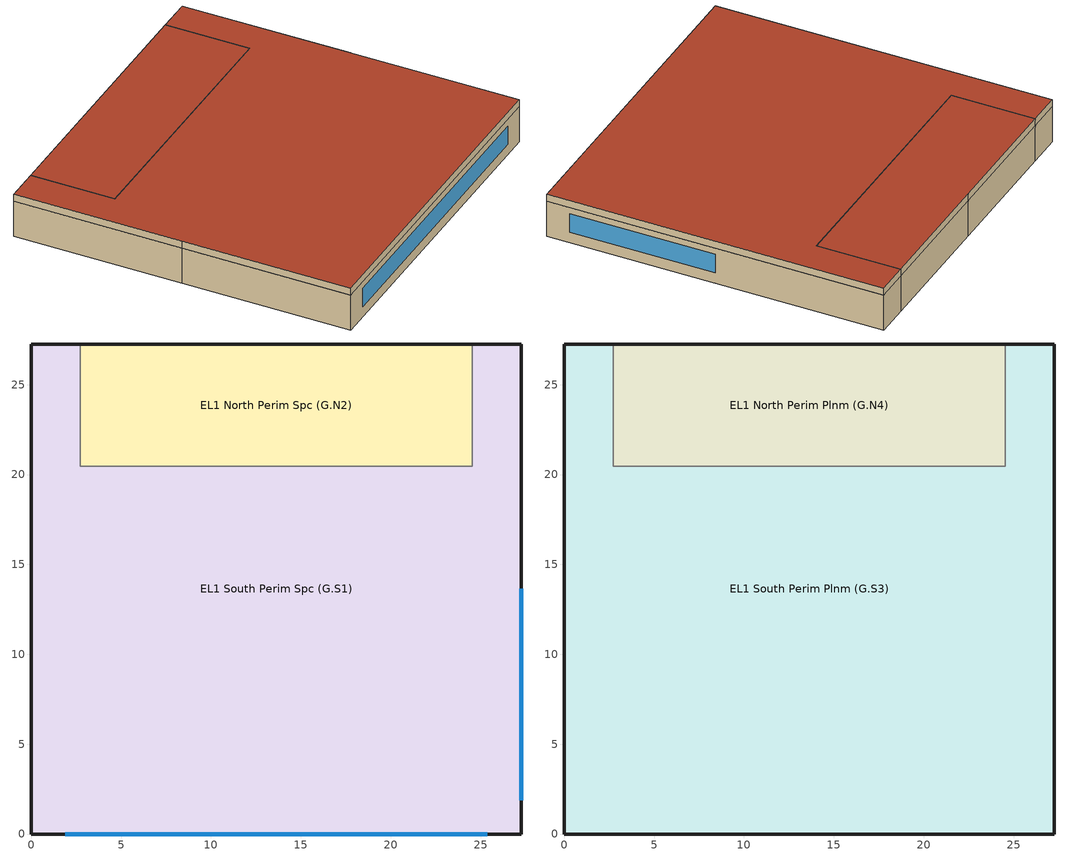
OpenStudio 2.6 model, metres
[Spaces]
EL1 South Perim Spc (G.S1)
 floor ground: 27.26,27.26 27.26,0 0,0 0,27.26 2.72,27.26 2.72,20.45 24.54,20.45 24.54,27.26 z0
 wall outside: 2.72,27.26 0,27.26 0,13.63 0,0 27.26,0 27.26,27.26 24.54,27.26 / 27.26,13.63 27.26,27.26 z0:3.05
 wall to EL1 North Perim Spc (G.N2): 24.54,27.26 24.54,20.45 2.72,20.45 2.72,27.26 z0:3.05
 window: 1.88,0 25.38,0 / 27.26,1.88 27.26,13.63 z0.91:2.51
EL1 North Perim Spc (G.N2)
 floor ground: 24.54,27.26 24.54,20.45 2.72,20.45 2.72,27.26 z0
 wall outside: 24.54,27.26 13.63,27.26 2.72,27.26 z0:3.05
EL1 South Perim Plnm (G.S3)
 floor to EL1 South Perim Spc (G.S1): 27.26,27.26 27.26,0 0,0 0,27.26 2.72,27.26 2.72,20.45 24.54,20.45 24.54,27.26 z3.05
 wall outside: 2.72,27.26 0,27.26 0,13.63 0,0 27.26,0 27.26,27.26 24.54,27.26 / 27.26,13.63 27.26,27.26 z3.05:3.66
 wall to EL1 North Perim Plnm (G.N4): 24.54,27.26 24.54,20.45 2.72,20.45 2.72,27.26 z3.05:3.66
 roof outside: 27.26,0 27.26,27.26 24.54,27.26 24.54,20.45 2.72,20.45 2.72,27.26 0,27.26 0,0 z3.66
EL1 North Perim Plnm (G.N4)
 floor to EL1 North Perim Spc (G.N2): 24.54,27.26 24.54,20.45 2.72,20.45 2.72,27.26 z3.05
 wall outside: 24.54,27.26 13.63,27.26 2.72,27.26 z3.05:3.66
 roof outside: 24.54,20.45 24.54,27.26 2.72,27.26 2.72,20.45 z3.66
[Building]
DEER_RtS: Standards Number of Stories=1; Standards Number of Above Ground Stories=1
[Site]
Site 1
[ClimateZones]
Climate Zone Institution Name 2=CEC; Climate Zone Document Name 2=California Climate Zone Descriptions; Climate Zone Document Year 2=1995
[BuildingStory]
EL1 Ground Flr
[Space] Building Story=EL1 Ground Flr
Name | Space Type | Thermal Zone | Part of Total Floor Area
EL1 South Perim Spc (G.S1) | RetailSales | EL1 South Perim Spc (G.S1) ZN
EL1 North Perim Spc (G.N2) | StockRoom | EL1 North Perim Spc (G.N2) ZN
EL1 South Perim Plnm (G.S3) | Plenum | EL1 South Perim Plnm (G.S3) ZN | No
EL1 North Perim Plnm (G.N4) | Plenum | EL1 North Perim Plnm (G.N4) ZN | No
[SpaceType] Standards Building Type=RtS
Name | Standards Space Type
RetailSales | RetailSales
StockRoom | StockRoom
Plenum | Plenum
[ThermalZone] Use Ideal Air Loads=No
EL1 South Perim Spc (G.S1) ZN; EL1 North Perim Plnm (G.N4) ZN; EL1 South Perim Plnm (G.S3) ZN; EL1 North Perim Spc (G.N2) ZN
[Sizing:Zone] Zone Cooling Design Supply Air Temperature Input Method=SupplyAirTemperature; Zone Cooling Design Supply Air Temperature {C}=14; Zone Cooling Design Supply Air Temperature Difference {deltaC}=11.11; Zone Heating Design Supply Air Temperature Input Method=SupplyAirTemperature; Zone Heating Design Supply Air Temperature {C}=40; Zone Heating Design Supply Air Temperature Difference {deltaC}=11.11; Zone Cooling Design Supply Air Humidity Ratio {kg-H2O/kg-air}=0.0085; Zone Heating Design Supply Air Humidity Ratio {kg-H2O/kg-air}=0.008; Cooling Design Air Flow Method=DesignDay; Heating Design Air Flow Method=DesignDay; Account for Dedicated Outdoor Air System=No; Dedicated Outdoor Air System Control Strategy=NeutralSupplyAir; Dedicated Outdoor Air Low Setpoint Temperature for Design {C}=autosize; Dedicated Outdoor Air High Setpoint Temperature for Design {C}=autosize
EL1 South Perim Spc (G.S1) ZN; EL1 North Perim Plnm (G.N4) ZN; EL1 South Perim Plnm (G.S3) ZN; EL1 North Perim Spc (G.N2) ZN
